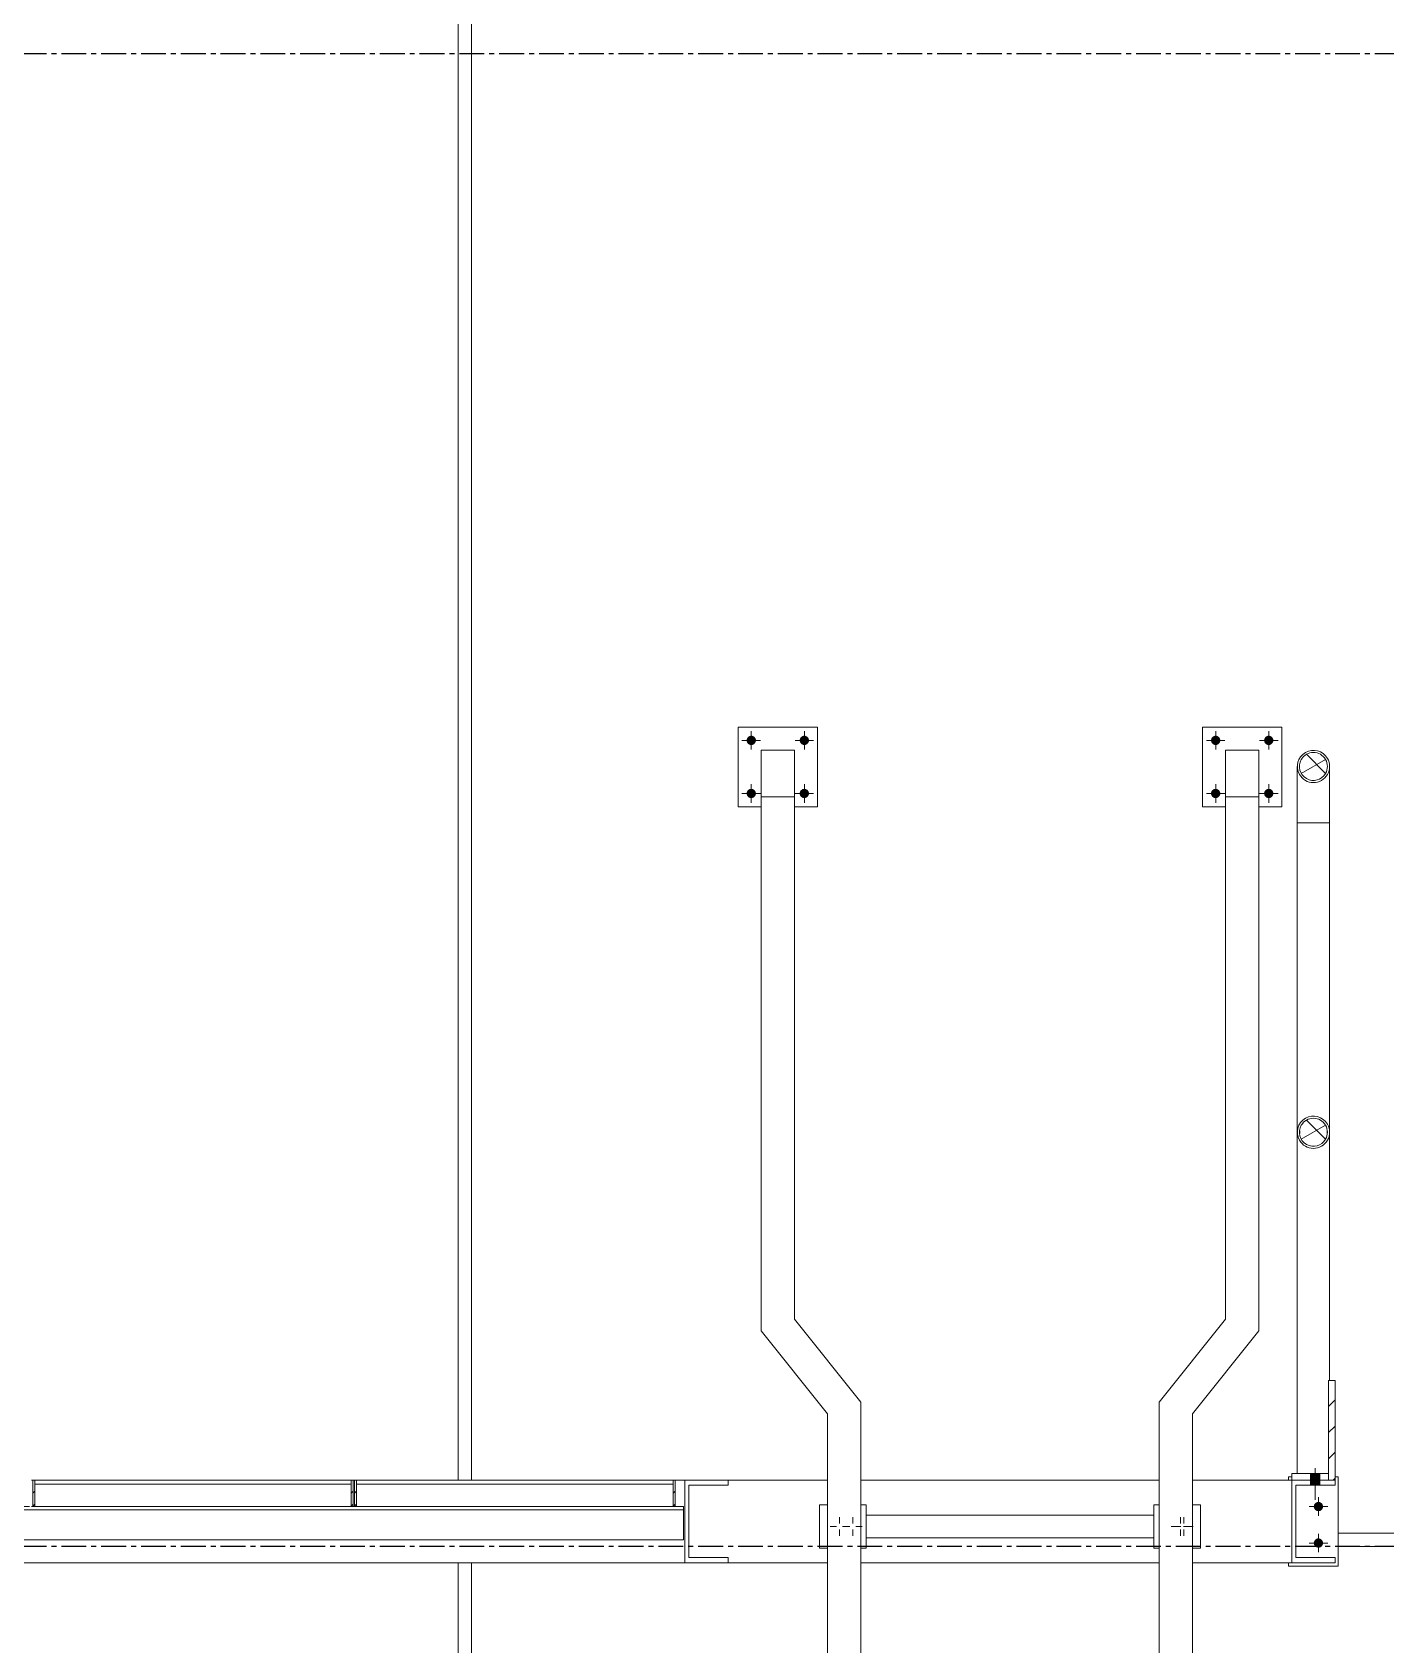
# Model space of a CAD drawing. Header units: millimetres. Extents: x -187664 to 435448, y -313239 to 299894.
# Drawn here: x 108016 to 110056, y -112153 to -109722 of the extents above; entities that cross this region are included whole.
import ezdxf

# ---------------------------------------------------------------- set-up
doc = ezdxf.new("R2010")
doc.units = ezdxf.units.MM
doc.linetypes.add('CENTER', pattern=[2, 1.25, -0.25, 0.25, -0.25])
doc.linetypes.add('XKITLINE00', pattern=[0])
doc.layers.add('000 - EXISTING_BUILDING_MAIN_COLOR_1', color=7, linetype='Continuous')
doc.layers.add('Part', color=7, linetype='Continuous', lineweight=0)

# ---------------------------------------------------------------- blocks, each defined once
blk = doc.blocks.new('*A243242')
at = {"layer": '000 - EXISTING_BUILDING_MAIN_COLOR_1', "color": 7, "linetype": 'XKITLINE00', "lineweight": 0}
for p, q in [((800.158102, 32.471708), (800.182102, 32.495708)), ((800.158102, 32.314553), (800.182102, 32.338553))]:
    blk.add_line(p, q, dxfattribs=at)
blk = doc.blocks.new('*A253252')
at = {"layer": '000 - EXISTING_BUILDING_MAIN_COLOR_1', "color": 7, "linetype": 'XKITLINE00', "lineweight": 0}
blk.add_line((815.342122, 32.628862), (815.342122, 32.628862), dxfattribs=at)
blk.add_line((815.342122, 32.628862), (815.342122, 32.628862), dxfattribs=at)
blk = doc.blocks.new('*A254253')
at = {"layer": '000 - EXISTING_BUILDING_MAIN_COLOR_1', "color": 7, "linetype": 'XKITLINE00', "lineweight": 0}
for p, q in [((803.998102, 32.471708), (804.022102, 32.495708)), ((803.998102, 32.314553), (804.022102, 32.338553))]:
    blk.add_line(p, q, dxfattribs=at)
blk = doc.blocks.new('*A255254')
at = {"layer": '000 - EXISTING_BUILDING_MAIN_COLOR_1', "color": 7, "linetype": 'XKITLINE00', "lineweight": 0}
for p, q in [((804.038102, 32.471708), (804.062102, 32.495708)), ((804.038102, 32.314553), (804.062102, 32.338553))]:
    blk.add_line(p, q, dxfattribs=at)
blk = doc.blocks.new('*A256255')
at = {"layer": '000 - EXISTING_BUILDING_MAIN_COLOR_1', "color": 7, "linetype": 'XKITLINE00', "lineweight": 0}
for p, q in [((807.878102, 32.471708), (807.902102, 32.495708)), ((807.878102, 32.314553), (807.902102, 32.338553))]:
    blk.add_line(p, q, dxfattribs=at)
blk = doc.blocks.new('*A257256')
at = {"layer": '000 - EXISTING_BUILDING_MAIN_COLOR_1', "color": 7, "linetype": 'XKITLINE00', "lineweight": 0}
for p, q in [((815.782121, 33.514554), (815.862121, 33.594554)), ((815.782121, 33.200245), (815.862121, 33.280245)), ((815.782121, 32.885937), (815.862121, 32.965937)), ((815.839357, 32.628863), (815.862121, 32.651628))]:
    blk.add_line(p, q, dxfattribs=at)
blk = doc.blocks.new('*A26142534')
at = {"layer": '000 - EXISTING_BUILDING_MAIN_COLOR_1', "color": 7, "linetype": 'XKITLINE00', "lineweight": 0}
for p, q in [((792.38212, 32.308862), (792.398102, 32.308862)), ((792.422102, 32.308862), (796.238102, 32.308862)), ((796.262102, 32.308862), (796.278102, 32.308862)), ((796.302102, 32.308862), (800.118102, 32.308862)), ((800.142102, 32.308862), (800.158102, 32.308862)), ((800.182102, 32.308862), (803.998102, 32.308862)), ((804.022102, 32.308862), (804.038102, 32.308862)), ((804.062102, 32.308862), (807.878102, 32.308862)), ((808.006182, 32.308862), (807.902102, 32.308862)), ((808.006182, 31.908862), (808.006182, 32.308862)), ((792.38212, 32.268862), (808.006182, 32.268862)), ((792.38212, 31.908862), (808.006182, 31.908862))]:
    blk.add_line(p, q, dxfattribs=at)
blk = doc.blocks.new('*A26152535')
at = {"layer": '000 - EXISTING_BUILDING_MAIN_COLOR_1', "color": 7, "linetype": 'XKITLINE00', "lineweight": 0}
for p, q in [((800.182102, 32.628862), (803.998102, 32.628862)), ((800.182102, 32.580862), (803.998102, 32.580862))]:
    blk.add_line(p, q, dxfattribs=at)
blk = doc.blocks.new('*A26222539')
at = {"layer": '000 - EXISTING_BUILDING_MAIN_COLOR_1', "color": 7, "linetype": 'XKITLINE00', "lineweight": 0}
blk.add_line((805.286157, 32.628862), (805.286157, 68.228862), dxfattribs=at)
blk = doc.blocks.new('*A26252542')
at = {"layer": 'Part', "color": 7, "linetype": 'XKITLINE00', "lineweight": 0}
for p, q in [((805.446157, 32.628862), (805.446157, 68.228862)), ((815.902123, 31.988862), (817.286157, 31.988862))]:
    blk.add_line(p, q, dxfattribs=at)
blk = doc.blocks.new('*A26272544')
at = {"layer": '000 - EXISTING_BUILDING_MAIN_COLOR_1', "color": 7, "linetype": 'XKITLINE00', "lineweight": 0}
for p, q in [((792.38212, 32.628862), (792.398102, 32.628862)), ((796.262102, 32.628862), (796.278102, 32.628862)), ((800.142102, 32.628862), (800.158102, 32.628862)), ((804.022102, 32.628862), (804.038102, 32.628862)), ((807.902102, 32.628862), (808.022182, 32.628862)), ((808.542182, 32.628862), (809.742341, 32.628862)), ((810.142341, 32.628862), (813.742283, 32.628862)), ((814.142283, 32.628862), (815.342123, 32.628862)), ((792.38212, 31.628862), (808.022182, 31.628862)), ((808.542182, 31.628862), (809.742341, 31.628862)), ((810.142341, 31.628862), (813.742283, 31.628862)), ((814.142283, 31.628862), (815.342123, 31.628862))]:
    blk.add_line(p, q, dxfattribs=at)
blk = doc.blocks.new('*A26582571')
at = {"layer": '000 - EXISTING_BUILDING_MAIN_COLOR_1', "color": 7, "linetype": 'XKITLINE00', "lineweight": 0}
blk.add_line((805.286157, 0.788862), (805.286157, 31.628862), dxfattribs=at)
blk = doc.blocks.new('*A26682581')
at = {"layer": '000 - EXISTING_BUILDING_MAIN_COLOR_1', "color": 7, "linetype": 'XKITLINE00', "lineweight": 0}
for p, q in [((814.542872, 34.569255), (814.542872, 40.868862)), ((814.942872, 40.868862), (814.542872, 40.868862)), ((814.942872, 34.428862), (814.942872, 40.868862)), ((813.742283, 33.569255), (814.542872, 34.569255)), ((814.142283, 33.428862), (814.942872, 34.428862)), ((813.742283, 1.428862), (813.742283, 33.569255)), ((814.142283, 29.188862), (814.142283, 33.428862))]:
    blk.add_line(p, q, dxfattribs=at)
blk = doc.blocks.new('*A26692582')
at = {"layer": '000 - EXISTING_BUILDING_MAIN_COLOR_1', "color": 7, "linetype": 'XKITLINE00', "lineweight": 0}
for p, q in [((809.341752, 40.868862), (808.941752, 40.868862)), ((808.941752, 40.868862), (808.941752, 34.428862)), ((809.341752, 34.569255), (809.341752, 40.868862)), ((808.941752, 34.428862), (809.742341, 33.428862)), ((810.142341, 33.569255), (809.341752, 34.569255)), ((810.142341, 1.428862), (810.142341, 33.569255)), ((809.742341, 29.188862), (809.742341, 33.428862))]:
    blk.add_line(p, q, dxfattribs=at)
blk = doc.blocks.new('*A26702583')
at = {"layer": 'Part', "color": 7, "linetype": 'XKITLINE00', "lineweight": 0}
for p, q in [((815.902123, 31.828862), (817.286157, 31.828862)), ((805.446157, 0.788862), (805.446157, 31.628862))]:
    blk.add_line(p, q, dxfattribs=at)
blk = doc.blocks.new('*A27272638')
at = {"layer": '000 - EXISTING_BUILDING_MAIN_COLOR_1', "color": 7, "linetype": 'XKITLINE00', "lineweight": 0}
for p, q in [((800.182102, 32.628862), (800.158102, 32.628862)), ((800.158102, 32.628862), (800.158102, 32.308862)), ((800.182102, 32.308862), (800.182102, 32.628862)), ((800.158102, 32.308862), (800.182102, 32.308862))]:
    blk.add_line(p, q, dxfattribs=at)
blk = doc.blocks.new('*A27702680')
at = {"layer": '000 - EXISTING_BUILDING_MAIN_COLOR_1', "color": 7, "linetype": 'XKITLINE00', "lineweight": 0}
for p, q in [((808.94172, 40.868872), (808.941752, 41.428862)), ((808.941752, 41.428862), (809.341752, 41.428862)), ((809.34172, 40.868872), (809.341752, 41.428862)), ((808.94172, 40.868872), (809.34172, 40.868872))]:
    blk.add_line(p, q, dxfattribs=at)
blk = doc.blocks.new('*A27712681')
at = {"layer": '000 - EXISTING_BUILDING_MAIN_COLOR_1', "color": 7, "linetype": 'XKITLINE00', "lineweight": 0}
for p, q in [((809.62193, 41.708862), (808.66193, 41.708862)), ((808.66193, 41.708862), (808.66193, 40.748862)), ((809.62193, 40.748862), (809.62193, 41.708862)), ((808.66193, 40.748862), (808.941725, 40.748862)), ((809.341752, 40.748862), (809.62193, 40.748862))]:
    blk.add_line(p, q, dxfattribs=at)
blk = doc.blocks.new('*A27722682')
at = {"layer": '000 - EXISTING_BUILDING_MAIN_COLOR_1', "color": 7, "linetype": 'XKITLINE00', "lineweight": 0}
for p, q in [((815.51772, 36.969448), (815.748305, 36.738863)), ((815.455935, 36.738863), (815.748305, 36.907663))]:
    blk.add_line(p, q, dxfattribs=at)
for radius, start, end in [(0.1944, 30, 210), (0.1688, 330, 150), (0.1688, 150, 330), (0.1944, 210, 30)]:
    blk.add_arc((815.60212, 36.823263), radius, start, end, dxfattribs=at)
blk = doc.blocks.new('*A27732683')
at = {"layer": '000 - EXISTING_BUILDING_MAIN_COLOR_1'}
for points in [[(814.478, 41.538), (814.474, 41.527), (814.469, 41.518), (814.462, 41.509), (814.454, 41.502), (814.444, 41.497), (814.434, 41.494), (814.423, 41.493), (814.412, 41.494), (814.401, 41.497), (814.392, 41.502), (814.383, 41.509), (814.376, 41.518), (814.371, 41.527), (814.368, 41.538), (814.367, 41.549), (814.368, 41.56), (814.371, 41.57), (814.376, 41.58), (814.383, 41.588), (814.392, 41.595), (814.401, 41.601), (814.412, 41.604), (814.423, 41.605), (814.434, 41.604), (814.444, 41.601), (814.454, 41.595), (814.462, 41.588), (814.469, 41.58), (814.474, 41.57), (814.478, 41.56), (814.479, 41.549)], [(815.118, 41.538), (815.114, 41.527), (815.109, 41.518), (815.102, 41.509), (815.094, 41.502), (815.084, 41.497), (815.074, 41.494), (815.063, 41.493), (815.052, 41.494), (815.041, 41.497), (815.032, 41.502), (815.023, 41.509), (815.016, 41.518), (815.011, 41.527), (815.008, 41.538), (815.007, 41.549), (815.008, 41.56), (815.011, 41.57), (815.016, 41.58), (815.023, 41.588), (815.032, 41.595), (815.041, 41.601), (815.052, 41.604), (815.063, 41.605), (815.074, 41.604), (815.084, 41.601), (815.094, 41.595), (815.102, 41.588), (815.109, 41.58), (815.114, 41.57), (815.118, 41.56), (815.119, 41.549)], [(814.478, 40.898), (814.474, 40.887), (814.469, 40.878), (814.462, 40.869), (814.454, 40.862), (814.444, 40.857), (814.434, 40.854), (814.423, 40.853), (814.412, 40.854), (814.401, 40.857), (814.392, 40.862), (814.383, 40.869), (814.376, 40.878), (814.371, 40.887), (814.368, 40.898), (814.367, 40.909), (814.368, 40.92), (814.371, 40.93), (814.376, 40.94), (814.383, 40.948), (814.392, 40.955), (814.401, 40.961), (814.412, 40.964), (814.423, 40.965), (814.434, 40.964), (814.444, 40.961), (814.454, 40.955), (814.462, 40.948), (814.469, 40.94), (814.474, 40.93), (814.478, 40.92), (814.479, 40.909)], [(815.118, 40.898), (815.114, 40.887), (815.109, 40.878), (815.102, 40.869), (815.094, 40.862), (815.084, 40.857), (815.074, 40.854), (815.063, 40.853), (815.052, 40.854), (815.041, 40.857), (815.032, 40.862), (815.023, 40.869), (815.016, 40.878), (815.011, 40.887), (815.008, 40.898), (815.007, 40.909), (815.008, 40.92), (815.011, 40.93), (815.016, 40.94), (815.023, 40.948), (815.032, 40.955), (815.041, 40.961), (815.052, 40.964), (815.063, 40.965), (815.074, 40.964), (815.084, 40.961), (815.094, 40.955), (815.102, 40.948), (815.109, 40.94), (815.114, 40.93), (815.118, 40.92), (815.119, 40.909)]]:
    blk.add_hatch(color=7, dxfattribs=at).paths.add_polyline_path(points, flags=17)
at = {"layer": '000 - EXISTING_BUILDING_MAIN_COLOR_1', "color": 7, "linetype": 'XKITLINE00', "lineweight": 0}
for p, q in [((814.423, 41.661), (814.423, 41.437)), ((815.063, 41.661), (815.063, 41.437)), ((814.535, 41.549), (814.311, 41.549)), ((815.175, 41.549), (814.951, 41.549)), ((814.535, 40.909), (814.311, 40.909)), ((814.423, 41.021), (814.423, 40.797)), ((815.175, 40.909), (814.951, 40.909)), ((815.063, 41.021), (815.063, 40.797))]:
    blk.add_line(p, q, dxfattribs=at)
blk = doc.blocks.new('*A27742684')
at = {"layer": '000 - EXISTING_BUILDING_MAIN_COLOR_1', "color": 7, "linetype": 'XKITLINE00', "lineweight": 0}
blk.add_line((814.542872, 41.428862), (814.942872, 41.428862), dxfattribs=at)
blk = doc.blocks.new('*A27752685')
at = {"layer": '000 - EXISTING_BUILDING_MAIN_COLOR_1', "color": 7, "linetype": 'XKITLINE00', "lineweight": 0}
for p, q in [((814.542872, 40.868862), (814.542872, 41.428862)), ((814.542872, 41.428862), (814.942872, 41.428862)), ((814.942872, 40.868862), (814.942872, 41.428862)), ((814.542872, 40.868862), (814.942872, 40.868862))]:
    blk.add_line(p, q, dxfattribs=at)
blk = doc.blocks.new('*A27762686')
at = {"layer": '000 - EXISTING_BUILDING_MAIN_COLOR_1', "color": 7, "linetype": 'XKITLINE00', "lineweight": 0}
for p, q in [((814.262695, 40.748862), (814.262695, 41.708862)), ((814.262695, 41.708862), (815.222695, 41.708862)), ((815.222695, 41.708862), (815.222695, 40.748862)), ((814.262695, 40.748862), (814.542872, 40.748862)), ((814.942872, 40.748862), (815.222695, 40.748862))]:
    blk.add_line(p, q, dxfattribs=at)
blk = doc.blocks.new('*A27772687')
at = {"layer": '000 - EXISTING_BUILDING_MAIN_COLOR_1', "color": 7, "linetype": 'XKITLINE00', "lineweight": 0}
for p, q in [((815.407752, 41.234345), (815.407752, 40.554463)), ((815.455967, 41.150063), (815.748337, 41.318863)), ((815.796552, 41.234345), (815.796552, 40.554463)), ((815.50492, 40.554463), (815.407752, 40.554463)), ((815.504952, 40.554463), (815.60212, 40.554463)), ((815.602152, 40.554463), (815.796552, 40.554463))]:
    blk.add_line(p, q, dxfattribs=at)
blk = doc.blocks.new('*A28252735')
at = {"layer": '000 - EXISTING_BUILDING_MAIN_COLOR_1'}
for points in [[(815.673, 32.364), (815.684, 32.361), (815.693, 32.355), (815.702, 32.348), (815.709, 32.34), (815.714, 32.33), (815.717, 32.32), (815.718, 32.309), (815.717, 32.298), (815.714, 32.287), (815.709, 32.278), (815.702, 32.269), (815.693, 32.262), (815.684, 32.257), (815.673, 32.254), (815.662, 32.253), (815.651, 32.254), (815.641, 32.257), (815.631, 32.262), (815.623, 32.269), (815.616, 32.278), (815.61, 32.287), (815.607, 32.298), (815.606, 32.309), (815.607, 32.32), (815.61, 32.33), (815.616, 32.34), (815.623, 32.348), (815.631, 32.355), (815.641, 32.361), (815.651, 32.364), (815.662, 32.365)], [(815.673, 31.924), (815.684, 31.921), (815.693, 31.915), (815.702, 31.908), (815.709, 31.9), (815.714, 31.89), (815.717, 31.88), (815.718, 31.869), (815.717, 31.858), (815.714, 31.847), (815.709, 31.838), (815.702, 31.829), (815.693, 31.822), (815.684, 31.817), (815.673, 31.814), (815.662, 31.813), (815.651, 31.814), (815.641, 31.817), (815.631, 31.822), (815.623, 31.829), (815.616, 31.838), (815.61, 31.847), (815.607, 31.858), (815.606, 31.869), (815.607, 31.88), (815.61, 31.89), (815.616, 31.9), (815.623, 31.908), (815.631, 31.915), (815.641, 31.921), (815.651, 31.924), (815.662, 31.925)]]:
    blk.add_hatch(color=7, dxfattribs=at).paths.add_polyline_path(points, flags=17)
at = {"layer": '000 - EXISTING_BUILDING_MAIN_COLOR_1', "color": 7, "linetype": 'XKITLINE00', "lineweight": 0}
for p, q in [((815.55, 32.309), (815.774, 32.309)), ((815.662, 32.421), (815.662, 32.197)), ((815.662, 31.981), (815.662, 31.757)), ((815.55, 31.869), (815.774, 31.869))]:
    blk.add_line(p, q, dxfattribs=at)
blk = doc.blocks.new('*A28262736')
at = {"layer": '000 - EXISTING_BUILDING_MAIN_COLOR_1'}
for points in [[(815.678, 32.709), (815.678, 32.629), (815.566, 32.629), (815.566, 32.709)], [(815.678, 32.709), (815.678, 32.629), (815.566, 32.629), (815.566, 32.709)], [(815.678, 32.629), (815.678, 32.565), (815.566, 32.565), (815.566, 32.629)], [(815.678, 32.629), (815.678, 32.565), (815.566, 32.565), (815.566, 32.629)]]:
    blk.add_hatch(color=7, dxfattribs=at).paths.add_polyline_path(points, flags=17)
at = {"layer": '000 - EXISTING_BUILDING_MAIN_COLOR_1', "color": 7, "linetype": 'XKITLINE00', "lineweight": 0}
for p, q in [((815.566, 32.709), (815.566, 32.629)), ((815.566, 32.709), (815.566, 32.629)), ((815.622, 32.772), (815.622, 32.389)), ((815.622, 32.772), (815.622, 32.389)), ((815.678, 32.709), (815.678, 32.629)), ((815.678, 32.709), (815.678, 32.629)), ((815.566, 32.629), (815.566, 32.565)), ((815.566, 32.629), (815.566, 32.565)), ((815.678, 32.629), (815.678, 32.565)), ((815.678, 32.629), (815.678, 32.565))]:
    blk.add_line(p, q, dxfattribs=at)
blk = doc.blocks.new('*A28552765')
at = {"layer": '000 - EXISTING_BUILDING_MAIN_COLOR_1', "color": 7, "linetype": 'XKITLINE00', "lineweight": 0}
for p, q in [((808.542182, 32.628862), (808.022182, 32.628862)), ((808.022182, 32.628862), (808.022182, 31.628862)), ((808.070182, 31.692862), (808.070182, 32.564862)), ((808.070182, 32.564862), (808.542182, 32.564862)), ((808.542182, 32.564862), (808.542182, 32.628862)), ((808.022182, 31.628862), (808.542182, 31.628862)), ((808.542182, 31.692862), (808.070182, 31.692862)), ((808.542182, 31.628862), (808.542182, 31.692862))]:
    blk.add_line(p, q, dxfattribs=at)
blk = doc.blocks.new('*A28562766')
at = {"layer": '000 - EXISTING_BUILDING_MAIN_COLOR_1', "color": 7, "linetype": 'XKITLINE00', "lineweight": 0}
for p, q in [((815.455935, 41.150063), (815.748305, 41.318863)), ((815.51772, 41.380648), (815.748305, 41.150063))]:
    blk.add_line(p, q, dxfattribs=at)
for radius, start, end in [(0.1944, 30, 210), (0.1688, 150, 330), (0.1944, 210, 30), (0.1688, 330, 150)]:
    blk.add_arc((815.60212, 41.234463), radius, start, end, dxfattribs=at)
blk = doc.blocks.new('*A28572767')
at = {"layer": '000 - EXISTING_BUILDING_MAIN_COLOR_1', "color": 7, "linetype": 'XKITLINE00', "lineweight": 0}
for p, q in [((815.862122, 32.628862), (815.342122, 32.628862)), ((815.342122, 32.628862), (815.342122, 31.628862)), ((815.390122, 31.692862), (815.390122, 32.564862)), ((815.390122, 32.564862), (815.862122, 32.564862)), ((815.862122, 32.564862), (815.862122, 32.628862)), ((815.342122, 31.628862), (815.862122, 31.628862)), ((815.862122, 31.692862), (815.390122, 31.692862)), ((815.862122, 31.628862), (815.862122, 31.692862))]:
    blk.add_line(p, q, dxfattribs=at)
blk = doc.blocks.new('*A28582768')
at = {"layer": '000 - EXISTING_BUILDING_MAIN_COLOR_1', "color": 7, "linetype": 'XKITLINE00', "lineweight": 0}
for p, q in [((815.40772, 32.708862), (815.40772, 40.554499)), ((815.79652, 40.554499), (815.40772, 40.554499)), ((815.79652, 33.828863), (815.79652, 40.554499)), ((815.436685, 36.834159), (815.436063, 36.827017)), ((815.436063, 36.827017), (815.436063, 36.819508)), ((815.436063, 36.819508), (815.436685, 36.812367)), ((815.437868, 36.840233), (815.436685, 36.834159)), ((815.436685, 36.812367), (815.437868, 36.806292)), ((815.767556, 36.834159), (815.766373, 36.840233)), ((815.766373, 36.806292), (815.767556, 36.812367)), ((815.768177, 36.827017), (815.767556, 36.834159)), ((815.767556, 36.812367), (815.768177, 36.819508)), ((815.768177, 36.819508), (815.768177, 36.827017))]:
    blk.add_line(p, q, dxfattribs=at)
blk = doc.blocks.new('*A28592769')
at = {"layer": '000 - EXISTING_BUILDING_MAIN_COLOR_1', "color": 7, "linetype": 'XKITLINE00', "lineweight": 0}
for p, q in [((810.046352, 32.180862), (810.046352, 32.10627)), ((809.934352, 32.068862), (810.008944, 32.068862)), ((810.046352, 31.956862), (810.046352, 32.031454)), ((810.158352, 32.068862), (810.08376, 32.068862))]:
    blk.add_line(p, q, dxfattribs=at)
blk = doc.blocks.new('*A28602770')
at = {"layer": '000 - EXISTING_BUILDING_MAIN_COLOR_1', "color": 7, "linetype": 'XKITLINE00', "lineweight": 0}
for p, q in [((809.886352, 32.180862), (809.886352, 32.10627)), ((809.774352, 32.068862), (809.848944, 32.068862)), ((809.886352, 31.956862), (809.886352, 32.031454)), ((809.998352, 32.068862), (809.92376, 32.068862))]:
    blk.add_line(p, q, dxfattribs=at)
blk = doc.blocks.new('*A28612771')
at = {"layer": '000 - EXISTING_BUILDING_MAIN_COLOR_1', "color": 7, "linetype": 'XKITLINE00', "lineweight": 0}
for p, q in [((809.742341, 32.328862), (809.646352, 32.328862)), ((809.646352, 32.328862), (809.646352, 31.808862)), ((810.206352, 32.328862), (810.142352, 32.328862)), ((810.142352, 32.328862), (810.142352, 31.808862)), ((810.206352, 31.808862), (810.206352, 32.328862)), ((809.646352, 31.808862), (809.742341, 31.808862)), ((810.142352, 31.808862), (810.206352, 31.808862))]:
    blk.add_line(p, q, dxfattribs=at)
blk = doc.blocks.new('*A28622772')
at = {"layer": '000 - EXISTING_BUILDING_MAIN_COLOR_1', "color": 7, "linetype": 'XKITLINE00', "lineweight": 0}
for p, q in [((814.038272, 32.180862), (814.038272, 32.10627)), ((813.926272, 32.068862), (814.000864, 32.068862)), ((814.038272, 31.956862), (814.038272, 32.031454)), ((814.150272, 32.068862), (814.07568, 32.068862))]:
    blk.add_line(p, q, dxfattribs=at)
blk = doc.blocks.new('*A28642774')
at = {"layer": '000 - EXISTING_BUILDING_MAIN_COLOR_1', "color": 7, "linetype": 'XKITLINE00', "lineweight": 0}
for p, q in [((813.998272, 32.180862), (813.998272, 32.10627)), ((813.886272, 32.068862), (813.960864, 32.068862)), ((813.998272, 31.956862), (813.998272, 32.031454)), ((814.110272, 32.068862), (814.03568, 32.068862))]:
    blk.add_line(p, q, dxfattribs=at)
blk = doc.blocks.new('*A28652775')
at = {"layer": '000 - EXISTING_BUILDING_MAIN_COLOR_1', "color": 7, "linetype": 'XKITLINE00', "lineweight": 0}
for p, q in [((813.742272, 32.328862), (813.678272, 32.328862)), ((813.678272, 32.328862), (813.678272, 31.808862)), ((813.742272, 31.808862), (813.742272, 32.328862)), ((814.142283, 32.328862), (814.238272, 32.328862)), ((814.238272, 32.328862), (814.238272, 31.808862)), ((813.678272, 31.808862), (813.742272, 31.808862)), ((814.142283, 31.808862), (814.238272, 31.808862))]:
    blk.add_line(p, q, dxfattribs=at)
blk = doc.blocks.new('*A28662776')
at = {"layer": '000 - EXISTING_BUILDING_MAIN_COLOR_1', "color": 7, "linetype": 'XKITLINE00', "lineweight": 0}
for p, q in [((810.206352, 32.204862), (813.678272, 32.204862)), ((810.206352, 31.932862), (813.678272, 31.932862))]:
    blk.add_line(p, q, dxfattribs=at)
blk = doc.blocks.new('*A28672777')
at = {"layer": '000 - EXISTING_BUILDING_MAIN_COLOR_1', "color": 7, "linetype": 'XKITLINE00', "lineweight": 0}
for p, q in [((815.78212, 32.708862), (815.34212, 32.708862)), ((815.34212, 32.708862), (815.34212, 32.628862))]:
    blk.add_line(p, q, dxfattribs=at)
blk = doc.blocks.new('*A28692779')
at = {"layer": '000 - EXISTING_BUILDING_MAIN_COLOR_1'}
for points in [[(808.877, 41.538), (808.874, 41.527), (808.868, 41.518), (808.862, 41.509), (808.853, 41.502), (808.843, 41.497), (808.833, 41.494), (808.822, 41.493), (808.811, 41.494), (808.8, 41.497), (808.791, 41.502), (808.782, 41.509), (808.775, 41.518), (808.77, 41.527), (808.767, 41.538), (808.766, 41.549), (808.767, 41.56), (808.77, 41.57), (808.775, 41.58), (808.782, 41.588), (808.791, 41.595), (808.8, 41.601), (808.811, 41.604), (808.822, 41.605), (808.833, 41.604), (808.843, 41.601), (808.853, 41.595), (808.862, 41.588), (808.868, 41.58), (808.874, 41.57), (808.877, 41.56), (808.878, 41.549)], [(809.517, 41.538), (809.514, 41.527), (809.508, 41.518), (809.502, 41.509), (809.493, 41.502), (809.483, 41.497), (809.473, 41.494), (809.462, 41.493), (809.451, 41.494), (809.44, 41.497), (809.431, 41.502), (809.422, 41.509), (809.415, 41.518), (809.41, 41.527), (809.407, 41.538), (809.406, 41.549), (809.407, 41.56), (809.41, 41.57), (809.415, 41.58), (809.422, 41.588), (809.431, 41.595), (809.44, 41.601), (809.451, 41.604), (809.462, 41.605), (809.473, 41.604), (809.483, 41.601), (809.493, 41.595), (809.502, 41.588), (809.508, 41.58), (809.514, 41.57), (809.517, 41.56), (809.518, 41.549)], [(808.877, 40.898), (808.874, 40.887), (808.868, 40.878), (808.862, 40.869), (808.853, 40.862), (808.843, 40.857), (808.833, 40.854), (808.822, 40.853), (808.811, 40.854), (808.8, 40.857), (808.791, 40.862), (808.782, 40.869), (808.775, 40.878), (808.77, 40.887), (808.767, 40.898), (808.766, 40.909), (808.767, 40.92), (808.77, 40.93), (808.775, 40.94), (808.782, 40.948), (808.791, 40.955), (808.8, 40.961), (808.811, 40.964), (808.822, 40.965), (808.833, 40.964), (808.843, 40.961), (808.853, 40.955), (808.862, 40.948), (808.868, 40.94), (808.874, 40.93), (808.877, 40.92), (808.878, 40.909)], [(809.517, 40.898), (809.514, 40.887), (809.508, 40.878), (809.502, 40.869), (809.493, 40.862), (809.483, 40.857), (809.473, 40.854), (809.462, 40.853), (809.451, 40.854), (809.44, 40.857), (809.431, 40.862), (809.422, 40.869), (809.415, 40.878), (809.41, 40.887), (809.407, 40.898), (809.406, 40.909), (809.407, 40.92), (809.41, 40.93), (809.415, 40.94), (809.422, 40.948), (809.431, 40.955), (809.44, 40.961), (809.451, 40.964), (809.462, 40.965), (809.473, 40.964), (809.483, 40.961), (809.493, 40.955), (809.502, 40.948), (809.508, 40.94), (809.514, 40.93), (809.517, 40.92), (809.518, 40.909)]]:
    blk.add_hatch(color=7, dxfattribs=at).paths.add_polyline_path(points, flags=17)
at = {"layer": '000 - EXISTING_BUILDING_MAIN_COLOR_1', "color": 7, "linetype": 'XKITLINE00', "lineweight": 0}
for p, q in [((808.822, 41.661), (808.822, 41.437)), ((809.462, 41.661), (809.462, 41.437)), ((808.934, 41.549), (808.71, 41.549)), ((809.574, 41.549), (809.35, 41.549)), ((808.934, 40.909), (808.71, 40.909)), ((808.822, 41.021), (808.822, 40.797)), ((809.574, 40.909), (809.35, 40.909)), ((809.462, 41.021), (809.462, 40.797))]:
    blk.add_line(p, q, dxfattribs=at)
blk = doc.blocks.new('*A28702780')
at = {"layer": '000 - EXISTING_BUILDING_MAIN_COLOR_1', "color": 7, "linetype": 'XKITLINE00', "lineweight": 0}
blk.add_line((808.941752, 41.428862), (809.341752, 41.428862), dxfattribs=at)
blk = doc.blocks.new('*A28752785')
at = {"layer": '000 - EXISTING_BUILDING_MAIN_COLOR_1', "color": 7, "linetype": 'XKITLINE00', "lineweight": 0}
for p, q in [((804.022102, 32.628862), (803.998102, 32.628862)), ((803.998102, 32.628862), (803.998102, 32.308862)), ((804.022102, 32.308862), (804.022102, 32.628862)), ((803.998102, 32.308862), (804.022102, 32.308862))]:
    blk.add_line(p, q, dxfattribs=at)
blk = doc.blocks.new('*A28762786')
at = {"layer": '000 - EXISTING_BUILDING_MAIN_COLOR_1', "color": 7, "linetype": 'XKITLINE00', "lineweight": 0}
for p, q in [((804.062102, 32.628862), (804.038102, 32.628862)), ((804.038102, 32.628862), (804.038102, 32.308862)), ((804.062102, 32.308862), (804.062102, 32.628862)), ((804.038102, 32.308862), (804.062102, 32.308862))]:
    blk.add_line(p, q, dxfattribs=at)
blk = doc.blocks.new('*A28772787')
at = {"layer": '000 - EXISTING_BUILDING_MAIN_COLOR_1', "color": 7, "linetype": 'XKITLINE00', "lineweight": 0}
for p, q in [((807.902102, 32.628862), (807.878102, 32.628862)), ((807.878102, 32.628862), (807.878102, 32.308862)), ((807.902102, 32.308862), (807.902102, 32.628862)), ((807.878102, 32.308862), (807.902102, 32.308862))]:
    blk.add_line(p, q, dxfattribs=at)
blk = doc.blocks.new('*A28782788')
at = {"layer": '000 - EXISTING_BUILDING_MAIN_COLOR_1', "color": 7, "linetype": 'XKITLINE00', "lineweight": 0}
for p, q in [((815.862121, 33.828863), (815.782121, 33.828863)), ((815.782121, 33.828863), (815.782121, 32.628863)), ((815.862121, 32.628863), (815.862121, 33.828863)), ((815.782121, 32.628863), (815.862121, 32.628863))]:
    blk.add_line(p, q, dxfattribs=at)
blk = doc.blocks.new('*A28792789')
at = {"layer": '000 - EXISTING_BUILDING_MAIN_COLOR_1', "color": 7, "linetype": 'XKITLINE00', "lineweight": 0}
for p, q in [((804.062102, 32.628862), (807.878102, 32.628862)), ((804.062102, 32.580862), (807.878102, 32.580862))]:
    blk.add_line(p, q, dxfattribs=at)
blk = doc.blocks.new('*A28802790')
at = {"layer": '000 - EXISTING_BUILDING_MAIN_COLOR_1', "color": 7, "linetype": 'XKITLINE00', "lineweight": 0}
for p, q in [((815.302123, 32.628862), (815.302123, 32.668872)), ((815.302123, 32.668872), (815.34212, 32.668872)), ((815.862121, 32.668872), (815.902123, 32.668872)), ((815.902123, 31.588872), (815.902123, 32.668872)), ((815.302123, 31.588872), (815.302123, 31.628862)), ((815.302123, 31.588872), (815.902123, 31.588872))]:
    blk.add_line(p, q, dxfattribs=at)

msp = doc.modelspace()

# ---------------------------------------------------------------- linework, layer by layer
at = {"color": 7, "linetype": 'CENTER', "ltscale": 30}
for p, q in [((114157.391, -109754.988), (98724.688, -109754.988)), ((114157.391, -112004.988), (98724.688, -112004.988))]:
    msp.add_line(p, q, dxfattribs=at)

# ---------------------------------------------------------------- block references
at = {"color": 7, "lineweight": 0, "xscale": 125, "yscale": 125, "zscale": 125}
for name in ['*A26222539', '*A26252542', '*A27712681', '*A27762686', '*A28692779', '*A27732683', '*A27702680', '*A28702780', '*A27742684', '*A27752685', '*A28562766', '*A27772687', '*A26692582', '*A26682581', '*A28582768', '*A27722682', '*A28782788', '*A257256', '*A28262736', '*A26272544', '*A27272638', '*A26152535', '*A28752785', '*A28762786', '*A28792789', '*A28772787', '*A28552765', '*A28802790', '*A28672777', '*A253252', '*A28572767', '*A243242', '*A254253', '*A255254', '*A256255', '*A28252735', '*A26142534', '*A28612771', '*A28602770', '*A28592769', '*A28662776', '*A28652775', '*A28642774', '*A28622772', '*A26702583', '*A26582571']:
    msp.add_blockref(name, (7997.111, -115983.596), dxfattribs=at)

doc.saveas('drawing.dxf')
